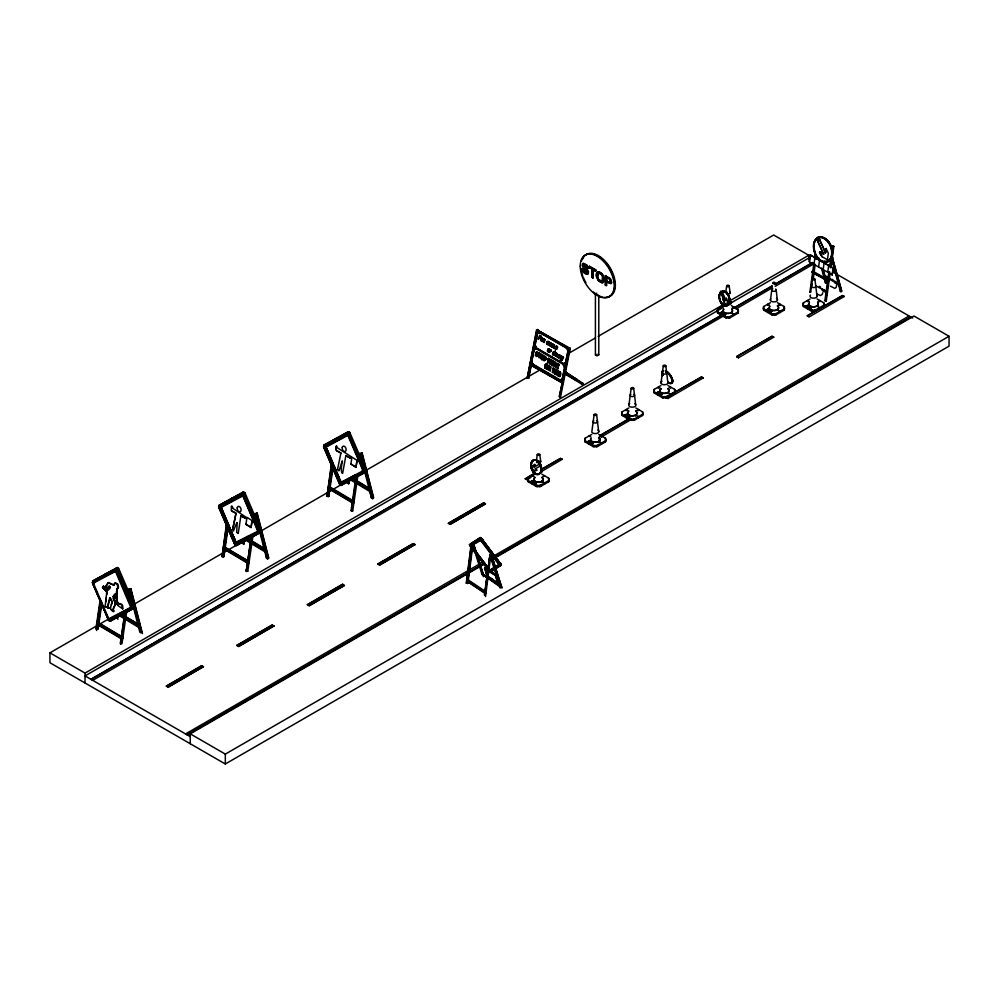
<?xml version="1.0" encoding="UTF-8"?>
<svg xmlns="http://www.w3.org/2000/svg" width="999" height="999" viewBox="0 0 999 999"><rect width="100%" height="100%" fill="white"/><g stroke="black" fill="none" stroke-linecap="round" stroke-linejoin="round"><path stroke-width="1.5" d="M547.652 365.759C547.689 362.575 543.868 365.309 544.892 367.17M556.443 348.526L555.706 348.414L556.168 347.19M556.293 348.663L555.781 348.089M530.382 363.099L536.838 331.156M567.782 351.436L567.469 349.825M558.878 376.273C561.588 378.808 560.764 365.147 557.854 375.686L558.941 376.248M246.478 517.957L246.366 518.194M541.52 358.266L541.446 356.943L541.408 358.154L542.619 358.429L542.832 356.218M553.533 346.903L555.169 346.69M536.301 347.827L535.089 344.58L537.112 334.615A3.472 2.448 74.8 0 1 540.247 332.904L539.797 332.779M569.193 350.05L569.305 349.363M117.795 588.111L117.32 584.103L115.035 582.979L117.745 583.94L118.544 587.1L117.233 588.661L118.232 587.961M335.951 449.75L336.201 446.278M540.734 357.929L540.696 357.155M540.746 357.342L540.821 358.092M543.593 357.417L543.481 357.854M554.994 355.132L555.844 353.321L557.005 353.484M557.167 356.531L557.267 356.006M537.125 355.182L536.226 355.357M545.466 366.396L545.941 365.184M555.819 355.494C555.069 354.845 558.166 355.157 557.18 354.058M556.643 354.358L555.844 354.121L556.605 354.52M500.924 564.385L481.456 538.611M116.384 593.156L116.933 588.648L116.933 600.811L118.681 603.945L116.508 600.973L116.808 592.994M540.671 340.359L541.308 338.186M546.89 344.18L546.553 343.132M535.976 352.959L535.939 352.772M555.232 348.888L555.107 348.064M547.639 366.633L547.602 367.395M237.188 522.802L236.688 532.38L238.224 533.441M342.407 473.314C338.673 470.716 346.391 448.351 339.073 470.579M560.876 358.466L561.388 357.043M487.037 576.061L485.127 568.881L495.442 575.536L497.702 582.941L487.724 576.785M498.314 583.204L496.328 575.362L495.729 575.961M544.393 340.609L544.055 342.57L545.029 339.822M530.382 362.525L529.657 364.136L562.524 383.117L563.498 382.105M567.832 351.648L565.721 362.038M540.596 339.985L540.771 338.911M554.395 353.171L553.458 354.17L553.783 352.547M553.071 352.347C555.506 349.825 550.199 355.107 554.07 355.244L555.382 351.111L554.07 355.244M113.299 611.575L112.837 609.59L115.122 604.233L114.161 599.462L115.547 604.083L113.262 609.427L113.948 610.901L113.299 611.575L110.315 608.566L111.975 602.122L110.165 597.764L108.067 605.931L108.654 608.004L105.17 606.268L106.731 592.057L102.51 587.499C103.534 583.703 106.731 590.809 103.197 586.288M246.378 517.482L232.617 508.179L232.73 507.455M335.951 449.5L336.226 446.478M350.999 456.555L337.55 447.939L336.576 445.879M542.907 357.13L542.894 356.755M554.433 370.204L554.033 370.654M560.114 373.551C557.579 369.28 559.215 379.495 560.077 373.701M545.829 358.254L545.741 358.479M554.358 353.109L554.27 353.359M92.707 583.216L93.219 582.18L114.71 570.554L116.271 571.391L131.556 607.167L108.666 619.542L92.845 584.065L94.568 581.693L116.958 570.142L132.705 605.419L132.405 607.504L110.914 619.143L108.379 619.305M550.412 343.693L550.124 346.029L551.098 343.856L550.062 346.041M552.647 346.266L552.31 344.58M552.097 344.83L552.484 344.605M235.752 542.807L220.642 506.943M221.104 507.442L242.969 495.866L257.804 530.257M242.932 495.966L257.754 531.093L257.742 530.394M325.512 446.565L325.562 446.403M326.161 446.99L347.527 435.564M362.837 470.554L362.487 471.091L362.774 470.129M363.424 470.816L363.411 470.616M231.543 510.876L236.014 513.286L232.617 529.57L233.416 530.993L236.85 522.589M104.72 587.936L108.079 582.679L113.911 585.189L115.472 582.829M545.004 365.534L544.805 366.396M560.064 374.213L559.652 375.312M537.712 355.532L537.662 354.545M552.597 354.17L552.697 353.196M562.287 378.708L564.547 367.957L563.061 364.46M542.307 339.185L541.545 338.873L541.408 340.197M551.585 344.455L552.035 345.879M531.905 360.439L532.217 362.849M545.317 359.727L546.353 358.591M466.208 583.191L471.278 543.468L473.064 542.407L483.291 574.238M466.496 583.379L471.553 543.656L473.002 543.681L473.351 542.594M466.945 583.216L472.177 543.156L473.002 543.681L467.944 583.404M467.482 583.566L472.552 543.843M484.453 594.68L489.972 554.795L490.796 555.319L485.539 596.578M484.54 595.192L490.059 555.294L485.002 595.029M484.827 595.367L489.972 554.795M547.04 366.708L545.766 367.844M555.619 354.695L556.381 355.457C555.044 357.305 557.242 355.544 555.756 355.519M561.725 358.604L562.537 357.667M836.488 285.502L836.263 287.225L834.852 288.386L830.331 286.126M832.317 274.85L809.315 261.701L810.251 254.92L833.241 268.069L832.179 274.9L833.241 268.069M810.376 254.87L809.315 261.701M811.975 272.265L812.799 271.129L828.758 280.344L828.633 281.219L811.975 272.265L827.297 280.444M816.495 239.785L817.319 238.636L817.194 239.523M814.597 263.699L810.601 292.432L809.902 292.02L813.885 263.286M814.522 258.753L815.359 252.697M811.225 287.225L811.65 284.191M812.274 279.658L813.124 273.614M813.536 270.579L813.96 267.557M815.221 258.491L815.646 255.469M815.446 257.655L815.858 254.62M811.962 284.615L812.075 283.741M813.323 278.596A1.261 0.724 0 0 1 814.872 279.47A1.261 0.724 0 0 1 812.774 279.807A1.261 0.724 0 0 1 813.323 278.596L815.084 264.947M815.933 258.903L816.345 255.869M830.082 273.601L826.298 300.824L825.599 301.086L824.887 300.674L828.883 271.94M829.732 265.896L830.993 256.818M831.83 250.774L833.166 245.979L833.865 246.391L830.931 267.557M827.934 281.481L828.758 280.344M824.887 300.674L825.599 300.412L827.909 283.778M828.321 280.756L829.582 271.678M830.431 265.634L832.105 253.534M832.741 249.001L833.166 245.979M825.599 301.086L829.595 272.352M830.231 267.819L833.166 246.653L833.865 246.391M833.266 247.852L832.442 248.988L833.266 247.852L830.606 246.316M105.719 602.085L106.331 597.714M106.743 594.805L107.155 591.895L102.51 587.499M536.475 460.214L537.275 454.62M596.615 414.71L598.751 432.055A3.671 2.123 0 0 1 596.191 433.529L594.33 433.541A3.521 2.035 0 0 1 591.808 432.08L594.105 414.722M633.678 388.286L635.814 405.631A3.671 2.123 0 0 1 633.254 407.105L631.393 407.117A3.521 2.035 0 0 1 628.87 405.656L631.168 388.299M665.809 365.846L667.944 383.179A3.671 2.123 0 0 1 665.384 384.665L663.523 384.677A3.521 2.035 0 0 1 660.988 383.216L663.299 365.859M725.873 291.533L726.673 285.939M776.198 289.985L777.397 300.337A3.671 2.123 0 0 1 774.837 301.823L772.964 301.823A3.521 2.035 0 0 1 770.441 300.374L771.74 290.01M555.432 364.136L554.358 363.911L554.632 362.862L555.232 363.261M95.892 628.92L100.187 599.662M96.266 629.133L100.337 601.423M96.591 630.481L100.887 601.223M97.54 629.358L101.386 603.184M98.089 629.158L101.923 602.984M120.33 643.256L124.85 612.462M120.504 643.868L125.025 613.086M120.867 643.056L122.452 632.28M122.902 629.195L123.352 626.123M123.814 623.039L124.488 618.418M124.937 615.347L125.387 612.262M120.891 644.093L125.637 611.763M128.347 593.294L128.796 590.209L130.956 588.873L128.234 589.373L128.796 590.209M121.054 643.668L122.402 634.44M122.865 631.356L124.438 620.579M124.9 617.507L125.574 612.887M121.978 643.693L126.723 611.363M129.208 594.43L129.895 589.81L128.784 589.173M227.959 528.908L223.888 556.618L222.078 556.593L226.448 524.05M222.078 556.593L226.823 524.263M222.627 556.393L227.372 524.075M223.351 556.818L227.647 527.572M246.278 518.369L240.846 515.934L238.274 533.266M245.941 524.25L247.015 517.357L252.098 520.616L251.086 527.484L245.941 524.25L251.086 527.484M251.024 527.509L252.098 520.616M251.286 537.462L246.316 571.328L251.111 536.838M253.821 518.369L254.495 513.748L257.218 513.261L268.719 557.942L267.645 558.878L266.533 558.241L259.64 531.431M253.783 520.529L254.233 517.445M246.129 570.704L247.352 565.896M248.714 556.655L249.163 553.583M249.613 550.499L250.299 545.879M250.749 542.807L251.199 539.722M246.316 571.328L251.898 536.138M254.158 520.741L255.057 514.585L257.218 513.261M246.691 571.54L247.777 571.153L252.984 535.751M255.245 520.354L256.144 514.198L255.045 513.561L257.73 523.988M332.892 468.681L328.821 496.391L327.01 496.366L331.83 460.739M327.01 496.366L332.205 460.951M327.547 496.166L332.068 465.372M328.284 496.59L332.804 465.796M351.099 456.768L350.736 458.329L345.841 455.681L342.62 473.389M350.874 464.023L351.948 457.13L357.03 460.389L356.019 467.257L350.874 464.023L356.019 467.257M355.956 467.282L357.03 460.389M353.147 501.66L351.785 510.901L351.061 510.477L356.031 476.61M357.917 475.512L352.709 510.914L351.623 511.313L356.218 477.235M351.623 511.313L356.83 475.911M359.091 460.514L359.99 454.358L361.775 452.809L362.387 457.742M353.596 498.588L356.306 480.107M360.402 458.578L361.076 453.958L359.428 453.521L359.99 454.358M466.87 580.344L467.157 581.443L485.277 593.531L485.464 592.295L466.92 579.982L467.844 579.695L484.677 590.921M467.844 579.695L467.157 581.443M485.002 592.432L485.976 591.783L485.277 593.531M825.461 252.872L826.248 248.539L825.461 252.872L819.492 239.435L825.611 252.822M826.111 248.601L828.358 253.284L827.397 259.703L822.077 256.693C812.911 244.955 831.643 259.428 819.967 251.948M558.703 356.256L558.516 355.207L557.867 356.031M562.437 357.43L561.563 357.942L562.3 358.379M127.26 591.77L127.535 589.984C130.107 589.61 125.587 593.269 128.696 591.57M127.585 591.957L127.86 590.184L128.971 589.797M127.81 591.57L128.084 589.785M554.745 369.031L553.159 368.119L552.285 372.465L552.897 372.764L553.234 371.079L554.507 373.751L554.82 369.255M540.134 466.146L539.26 464.298L540.134 466.146L535.064 468.856L537.112 470.067L535.264 471.053L532.33 469.18L532.917 465.422L534.765 464.435L534.378 466.945L534.765 464.435M721.353 293.157L722.614 292.495L725.848 300.499L726.335 297.964L727.509 300.774L726.922 304.545L723.9 302.709C725.811 303.721 714.722 277.235 724.687 301.136L722.727 299.887M96.653 624.1L97.29 623.451L122.24 638.324L122.939 637.237L122.715 638.611L121.616 638.973L96.653 624.1L97.765 623.738L97.977 622.352L122.939 637.237M97.29 623.451L97.427 622.539L122.39 637.412M121.616 638.973L122.24 638.324M248.976 562.986L247.877 563.361L222.914 548.476L223.539 547.827L248.976 562.986L249.201 561.613L225.549 547.527M223.539 547.827L223.689 546.915L249.201 561.613M247.877 563.361L248.651 561.8M327.847 488.249L328.471 487.599L353.434 502.472L354.133 501.386L353.908 502.759L352.809 503.121L327.847 488.249L328.958 487.887M328.471 487.599L328.621 486.688L353.571 501.56M352.809 503.121L353.434 502.472M552.697 346.091L551.386 346.928M556.093 364.098L555.619 365.022M547.29 343.644L548.301 342.495L547.302 342.682M556.98 348.751C555.119 350.961 558.803 346.815 556.855 346.328M105.157 587.774L108.504 582.529L113.911 585.189M113.736 599.625L118.344 605.906L122.69 608.841L121.403 604.607L118.681 603.945M119.418 603.608L121.841 604.445L122.79 605.931L122.69 608.841M531.93 360.239L531.93 360.239A3.472 2.448 74.8 0 0 533.828 364.747L559.565 379.608A3.472 2.448 74.8 0 0 562.649 377.909M541.508 341.071L542.32 340.259M540.834 356.518L540.909 356.156M231.356 506.318L231.306 510.576M551.473 345.13C551.073 342.957 554.52 344.393 552.784 345.067M559.452 355.719C559.927 352.597 559.39 359.515 557.33 357.105M558.591 357.792L559.065 356.655M554.994 370.592L554.994 369.48M531.393 364.722L528.646 378.309L527.21 378.171L536.613 329.645L570.304 348.401L560.551 396.728L559.39 396.753L569.33 347.839M527.21 378.171L536.962 329.845L538.399 329.982M526.86 377.972L527.672 377.747L530.119 365.671M536.788 331.356L537.437 329.42M527.747 378.034L537.499 329.707M531.88 360.252L533.816 350.911A3.472 2.448 74.8 0 1 536.962 349.213L535.988 348.951M528.371 378.384L538.124 330.057M538.586 353.683L538.811 352.847L540.909 354.058L540.734 354.882L539.91 354.445L539.198 357.967L539.41 354.108L538.648 353.671M546.328 357.992L544.542 356.206L543.656 360.552C545.054 361.938 543.906 358.092 545.367 359.715M547.564 362.762L548.451 358.416L548.613 360.427L549.812 361.064L550.149 359.39L550.711 359.715L549.775 364.086L549.637 361.913L548.439 361.276L548.139 363.087L547.514 362.774L548.451 358.416M548.951 367.232L548.301 370.167L548.688 365.484L549.288 365.834C550.886 375.612 548.913 365.609 551.111 366.883L550.174 371.241L548.888 367.245M551.573 360.214L550.636 364.573L552.597 365.659L552.772 364.76L551.361 363.998C550.998 361.65 553.134 364.997 552.897 362.924L551.71 362.287C551.473 359.902 553.596 363.461 553.346 361.238L551.51 360.227L553.346 361.238M555.269 365.184L555.519 367.395L554.67 364.96L553.309 366.121L554.245 361.75L555.556 362.512M557.38 347.789L557.43 346.878M556.006 364.26L555.756 364.847M558.753 365.284L557.479 364.598L557.292 365.509L558.478 366.146C558.678 368.256 556.643 364.86 556.942 367.22L558.354 367.982L558.166 368.881L556.218 367.794L557.155 363.436L558.928 364.46L558.691 365.297L558.928 364.46M555.257 374.126L556.131 369.78L557.904 370.804L557.679 371.64L556.455 370.941L556.268 371.853L557.467 372.49L557.242 373.289L556.118 372.639L555.931 373.576L557.33 374.338L557.092 375.237L555.194 374.15L556.131 369.78M557.917 375.661L558.791 371.316M559.203 372.49L558.678 375.112L559.815 375.1M562.587 377.934L564.522 368.594A3.472 2.448 74.8 0 0 562.699 364.073L536.9 349.225M569.055 347.927L569.68 348.276L559.915 396.603L559.303 396.241L562.012 384.091M559.74 396.953L569.492 348.626L570.304 348.401M569.405 349.063L537.062 329.945L536.9 330.731L569.78 349.712L569.942 348.926L536.613 329.645M221.116 507.355L236.051 542.357M363.399 471.016L362.937 471.778M336.251 450.487L340.934 453.059L337.575 469.068L338.137 470.629L339.235 470.342M547.989 344.618L546.99 344.305M556.893 347.552L556.543 348.314L556.793 347.739M108.217 608.166L107.642 606.081L109.74 597.926M541.408 356.83L542.482 355.806M555.694 348.339L556.268 347.115M110.727 598.813L112.4 601.96L111.364 604.894M535.963 352.672L536.376 351.91M549.225 348.926L547.777 349.588L547.877 351.698M565.834 361.825L567.819 352.297A3.472 2.448 74.8 0 0 565.996 347.764L540.197 332.929M534.078 350.137L533.816 350.911M583.616 264.698C583.466 268.194 590.222 269.53 588.211 273.614C585.464 276.598 579.532 268.132 583.179 268.856L584.328 271.378L587.037 272.764M500.949 564.323L481.206 538.149L479.72 539.185L499.425 565.272L500.924 564.223L500.012 564.934L480.307 538.861L481.206 538.149M555.119 347.989L556.855 346.278L555.619 346.89M560.539 374.987L560.252 375.736M590.709 438.886L590.684 440.297A4.62 2.66 0 0 0 593.993 442.207L596.428 442.195M599.8 440.247L599.812 438.848A4.62 2.66 0 0 0 598.613 437.624M627.772 412.45L627.747 413.861A4.62 2.66 0 0 0 631.056 415.771L633.503 415.759A4.82 2.785 0 0 0 636.863 413.823L636.875 412.412A4.62 2.66 0 0 0 635.676 411.201L638.498 409.49L638.498 410.676M660.876 382.679L661.013 382.142A3.671 2.123 0 0 1 661.95 381.206M732.367 311.463L732.392 310.052A4.62 2.66 0 0 0 731.93 309.403M770.329 299.837L770.466 299.3A3.671 2.123 0 0 1 770.828 298.788M814.909 279.283L817.045 296.628A3.671 2.123 0 0 1 814.485 298.114L812.624 298.114A3.521 2.035 0 0 1 810.102 296.666L810.114 295.592A3.671 2.123 0 0 1 810.476 295.08M548.326 343.831L548.139 344.23M541.545 356.493L541.72 355.969M547.502 342.457L548.151 342.207L547.352 343.619M548.126 350.399L549.138 350.025M547.777 343.619L548.301 342.495M498.563 583.229L497.927 583.578L495.691 575.399L484.702 568.294L487.025 576.51M547.564 350.212L548.301 348.988M546.565 368.931L547.539 367.62M544.33 340.622L543.906 339.947M536.688 331.281L536.888 330.844M537.1 334.415L538.199 332.879L539.685 332.704M533.866 350.711L534.265 349.8M541.945 341.084C543.169 339.21 542.932 336.738 542.544 339.897M554.345 345.042L552.996 346.765L553.821 348.164M552.709 346.241L551.448 346.965L552.172 346.928M547.44 367.769L547.027 368.594M543.381 358.504L542.607 359.553M561.563 357.942L562.35 357.317L561.65 358.529M537.662 355.994L536.55 356.493M598.788 295.642L598.788 354.832L597.002 355.869L595.416 354.945L595.416 294.193L596.753 293.219M595.416 354.945L595.978 354.245M548.713 349.6L548.014 350.711L548.763 350.986M545.691 365.534L546.228 365.035M554.283 345.055L553.159 346.328M220.579 506.805L242.195 495.054M258.304 531.743L258.291 530.007L243.818 496.091L242.47 494.98M561.788 359.453L561.013 358.853M540.934 355.894L542.694 354.995M557.305 348.201L557.479 347.215M557.954 356.68L558.941 355.719M822.851 292.707L822.14 294.493L820.341 295.567L816.745 293.893M554.607 346.528L553.858 346.091M547.627 349.9L548.026 349.275M554.532 345.042L554.895 347.34M546.853 342.22L548.476 341.583M546.878 342.282L546.54 343.219M550.911 350.312L550.524 349.725L549.225 352.497C550.661 351.748 552.247 349.538 550.973 350.274M557.991 355.744L558.891 355.457M565.709 362.2L565.459 362.712M545.179 364.997L545.741 364.248M547.377 368.082L546.528 368.943M555.294 347.477L555.719 346.765M542.794 339.26L543.094 338.624M549.05 342.182L547.577 341.433M549.999 349.575C549.637 350.824 550.299 348.713 548.838 348.801M548.414 341.596L549.125 342.02L548.538 343.269M542.632 358.304L542.37 358.678M549.1 342.058L548.439 343.594M550.986 344.193L551.111 343.369M548.389 351.973L549.375 350.911M544.218 339.111L543.643 338.823L545.042 339.66M550.162 342.595L550.786 342.819M549.512 349.288L549.837 349.825M549.575 350.499L549.313 350.936M559.403 354.845L557.767 354.845M538.511 339.373C538.099 336.688 542.594 339.086 539.61 337.038L541.545 336.213L539.785 335.239L537.986 339.073L539.323 337.749L540.322 338.386M539.66 337.025L540.034 336.251M543.681 340.209L542.345 341.583L543.706 338.811M544.343 340.709L543.556 342.282M550.124 343.394L548.351 345.055L549.7 342.282M554.745 352.347L555.319 351.136L554.645 352.147M559.003 356.668L559.215 356.243M561.338 355.881L560.264 355.357L558.965 358.117L561.45 355.944M562.899 357.093C565.384 356.68 560.114 361.988 562.212 360.052M555.956 364.598L555.619 365.047M546.503 367.944L546.89 367.382M602.959 280.319L601.161 281.568L598.526 279.745A3.846 2.223 60 0 1 597.527 277.61C596.353 275.237 598.413 271.566 600.836 274.25A3.596 2.073 60 0 1 602.484 276.86L602.047 281.343M557.991 354.67L557.367 355.532L558.254 354.495M562.187 359.99L561.213 360.502M540.946 338.661L542.345 338.012L541.246 338.236M548.364 351.136L549.088 350.462L548.551 351.136M558.766 356.243L558.453 356.668M561.251 357.33L562.499 356.581M555.332 353.946L556.118 353.171M587.874 273.813C589.098 271.391 577.247 257.804 587.312 267.744L588.336 268.256L586.888 264.972L583.254 263.249C579.133 266.82 588.099 269.181 586.987 272.802M102.934 587.35L103.634 586.126M543.131 359.053L541.833 359.603M577.21 379.57L575.936 380.419L577.21 379.57L564.572 372.277M556.243 348.676L556.78 347.902M532.567 353.509L531.83 354.096M565.159 371.753L583.079 383.479L582.367 384.652L582.529 383.741L565.159 371.753L565.996 372.24L565.284 373.414M560.139 357.005L561.063 356.631M535.539 348.951L534.015 350.149M562.849 381.643C559.577 383.017 563.985 381.306 562.287 382.105M119.843 603.446L119.043 604.195M547.052 341.97L548.201 341.396M545.279 364.697L546.628 364.21L545.953 364.148M545.904 365.222L546.965 365.821M556.443 348.476L555.831 348.651M542.981 359.19L541.533 359.44M553.471 352.822L554.408 352.759M362.699 470.966L341.134 482.192M560.227 356.83L560.951 356.568M555.943 354.046L555.993 353.946M112.825 596.665C123.064 585.751 108.367 608.204 114.86 594.318M107.018 590.409C113.736 582.192 108.666 592.557 106.331 589.672C105.807 585.889 112.562 586.563 108.779 586.363M106.331 589.672L109.216 586.201M545.367 359.74L546.141 359.34M543.681 340.122L544.405 340.047M561.775 359.59L561.051 359.59M552.584 343.906L551.76 344.168M553.983 370.629L553.546 369.23L554.383 369.805M565.347 362.849L564.048 363.624M562.062 379.158L560.102 379.895M541.933 340.01L541.346 340.159M558.116 355.469L558.816 355.332M536.938 355.582L536.276 355.407L537.1 355.419M548.026 349.225L549.413 349.076M551.71 344.18L552.947 344.168M547.04 368.619L545.304 368.419M325.736 446.128L347.702 434.777M550.699 350.999L551.261 350.974M560.277 359.565L560.889 359.44M598.476 273.276L597.852 277.41A3.846 2.223 60 0 0 598.863 279.558L601.96 281.343M832.204 257.205L831.518 257.817L841.021 291.733L841.707 291.121L832.204 257.205L841.707 291.121M832.217 258.217L832.904 257.617M828.458 279.183L824.45 276.286L825.137 275.687L830.244 278.634M824.637 276.973L825.137 275.687M825.311 282.667L826.71 282.467L825.311 282.667L821.49 268.094M841.021 291.733L840.309 291.321L840.996 290.721M231.044 498.851L232.118 497.914L232.692 499.025M336.888 438.374L337.425 437.899L335.976 438.623L337.187 439.435L335.914 439.21M118.806 615.372L139.373 627.822L138.923 626.248L140.01 625.287L122.003 614.397M244.181 543.706L243.619 542.607L242.545 543.543L244.181 543.706L243.419 540.734M349.113 483.479L348.539 482.367L347.477 483.316L349.113 483.479L348.351 480.507M266.533 558.241L265.921 553.309M537.112 330.582L537.437 330.419M362.15 453.022L373.651 497.714L372.577 498.651L371.466 498.014L368.943 485.626M565.122 363.112L564.11 363.611M500.462 563.886L483.404 540.809M561.713 356.755L562.961 357.068L562.437 356.606M502.01 587.899L491.333 554.62L500.387 585.202M500.674 587.2L490.734 555.544L491.608 554.807M500.649 587.25L500.374 586.438L501.448 586.226L500.649 587.25L481.83 573.888L499.575 585.227M498.526 584.927L482.455 574.063L498.976 584.552M485.252 568.006L484.577 568.443L485.252 568.006L487.624 569.53M484.99 569.093L485.839 568.593L495.417 574.775L495.866 576.261M495.254 575.349L496.303 575.312M495.442 575.536L496.153 575.099M498.551 583.079L497.889 583.553L488.399 577.434M473.951 543.856L473.801 542.232L472.902 542.957L483.404 576.773M473.801 542.232L473.314 544.093L472.964 542.994M491.096 554.47L492.132 555.357L491.233 556.093L490.834 554.957L491.795 554.27M491.446 555.569L491.545 554.108M469.43 544.717L480.357 537.587L469.43 544.717L470.566 546.191L481.043 539.41L480.619 537.924M470.279 545.292L490.01 571.366L490.459 570.904L489.423 571.703L469.692 545.629L470.729 544.942M480.357 537.587L479.458 538.299L480.581 539.772M500.936 564.785L499.612 564.01L500.287 565.834L501.198 565.122L490.472 571.578L489.597 570.441M490.472 571.578L491.183 571.553L490.272 572.265L489.148 570.791L499.612 564.01M480.494 539.435L481.593 538.573M480.581 539.448L481.768 538.623M480.781 539.535L481.98 538.748M482.105 538.836L481.006 539.685L488.136 549.013M481.118 539.785L482.342 539.048M481.356 540.022L482.455 539.173M481.468 540.159L482.567 539.298M471.528 545.392L482.679 539.435M500.886 563.811C499.862 565.696 498.613 563.498 500.474 563.111M499.488 564.11L500.586 563.249M499.575 564.248L500.674 563.399M499.737 564.535L500.761 563.536M499.862 564.91L500.924 563.936M499.775 565.284L500.974 564.16M542.457 354.87L541.733 354.882M561.5 379.645L559.939 379.857L561.426 379.707M536.863 351.76C537.912 351.448 537.787 353.634 537.524 353.109M549.912 343.419L550.412 343.519M561.713 356.73L562.375 356.581M130.719 607.217L115.497 571.378L93.394 583.129L108.779 618.806L132.917 606.268M131.056 608.004L132.642 607.317M556.043 346.441L556.793 346.266M490.272 572.265L501.198 565.122M475.087 542.544L479.033 540.234M499.363 564.747L489.872 570.067L471.728 546.053M581.843 268.569L583.179 268.856M589.098 267.557L592.07 268.893L589.098 267.557L589.422 266.271L595.804 269.942L595.466 271.228L592.807 269.693L592.807 277.884L592.807 269.693M583.616 264.635L585.839 265.622L587.312 267.744M586.987 267.944L588.336 268.256M589.098 266.458L595.804 269.942M591.745 269.081L591.745 277.272L593.144 277.685M606.356 285.702L605.294 285.09L605.294 275.811L610.426 278.646L611.713 282.392A3.409 1.961 60 0 1 611.101 283.466C602.946 277.822 607.292 290.946 606.68 281.743M606.356 277.522C616.008 279.708 606.343 287.213 606.356 277.522C611.063 277.61 611.525 286.001 606.356 280.831M605.294 285.09L606.68 285.514M495.404 557.679L913.973 316.021L949.05 336.263L949.05 346.154L225.324 763.985L49.95 662.737L49.95 652.846L95.854 626.348M99.912 624.013L109.366 618.556M135.015 603.733L240.334 542.932M243.032 541.371L245.729 539.822M260.589 531.243L344.293 482.904M365.896 470.442L540.084 369.88M568.431 353.509L595.441 337.912M598.139 336.351L773.676 235.015L808.74 255.269L808.74 259.503M49.95 652.846L85.027 673.101L723.688 304.37M730.431 300.474L808.74 255.269M731.368 305.607L737.961 309.403A1.873 1.086 0 0 1 738.348 309.965L738.348 312.612A1.274 0.737 0 0 1 737.986 313.137L730.069 317.707A1.873 1.086 0 0 1 729.108 317.932L726.56 317.932A1.274 0.737 0 0 1 725.661 317.719L717.744 313.149A1.873 1.086 0 0 1 717.357 312.6L717.357 309.94A1.274 0.737 0 0 1 717.719 309.415L724.325 305.607M720.978 308.728L85.027 675.898L190.26 736.65M730.431 303.271L808.74 258.054M720.229 312.899L721.802 311.938L725.611 314.185M720.229 313.099L721.802 312.188L725.611 314.136L724.038 315.097L720.229 312.837L724.038 315.297L725.611 314.385M732.13 308.216L734.015 307.13L734.015 308.316M722.09 314.985L90.996 679.332L722.09 314.772M734.253 307.754L772.09 285.914M774.787 284.353L812.624 262.5M734.253 307.954L772.09 286.114M774.787 284.553L812.624 262.7M723.838 315.784L92.745 680.356L90.996 679.133M736.001 308.966L772.489 287.7M775.187 286.338L814.385 263.511M717.357 311.413A1.873 1.086 0 0 0 717.744 311.963L725.661 316.533A1.274 0.737 0 0 0 726.56 316.745L729.108 316.745A1.873 1.086 0 0 0 730.069 316.521L737.986 311.95A1.274 0.737 0 0 0 738.348 311.426M777.434 302.672L784.028 306.481A1.873 1.086 0 0 1 784.427 307.03L784.427 309.69A1.274 0.737 0 0 1 784.053 310.214L776.136 314.785A1.873 1.086 0 0 1 775.174 315.01L772.627 315.01A1.274 0.737 0 0 1 771.74 314.797L763.823 310.227A1.873 1.086 0 0 1 763.423 309.678L763.423 307.018A1.274 0.737 0 0 1 763.798 306.493L770.391 302.685M767.869 309.003L766.308 309.965L770.104 312.375C776.373 310.876 760.601 306.481 771.678 311.463M767.844 309.166L766.42 309.902M777.259 305.831L780.082 304.208L780.082 305.394M771.503 311.276L770.104 312.375M771.678 311.201L770.104 312.163L766.308 309.915M763.423 308.479A1.873 1.086 0 0 0 763.823 309.041L771.74 313.611A1.274 0.737 0 0 0 772.627 313.823L775.174 313.823A1.873 1.086 0 0 0 776.136 313.586L784.053 309.016A1.274 0.737 0 0 0 784.427 308.504M824.075 304.795A1.274 0.737 0 0 1 823.7 305.307L815.783 309.877L815.783 311.076A1.873 1.086 0 0 1 814.834 311.301L812.287 311.301A1.274 0.737 0 0 1 811.388 311.089L803.471 306.518A1.873 1.086 0 0 1 803.071 305.956L803.071 303.309A1.274 0.737 0 0 1 803.446 302.784L810.052 298.976M667.981 385.527L674.575 389.323A1.873 1.086 0 0 1 674.974 389.885L674.974 392.532A1.274 0.737 0 0 1 674.6 393.057L666.683 397.627A1.873 1.086 0 0 1 665.721 397.852L663.174 397.852A1.274 0.737 0 0 1 662.287 397.639L654.37 393.069A1.873 1.086 0 0 1 653.97 392.52L653.97 389.86A1.274 0.737 0 0 1 654.345 389.348L660.938 385.527M635.851 407.967L642.444 411.775A1.873 1.086 0 0 1 642.844 412.325L642.844 414.985A1.274 0.737 0 0 1 642.469 415.497L634.552 420.067A1.873 1.086 0 0 1 633.603 420.292L631.056 420.292A1.274 0.737 0 0 1 630.157 420.079L622.24 415.509A1.873 1.086 0 0 1 621.84 414.96L621.84 412.3A1.274 0.737 0 0 1 622.215 411.788L628.821 407.967M805.956 306.468L807.529 305.294L811.325 307.754L807.504 305.457L805.956 306.468L809.764 308.666L811.325 307.555L809.727 308.391L806.068 306.281M656.855 392.819L658.416 391.858L662.225 394.318L658.416 391.858M656.855 393.019L658.391 392.02L662.225 394.106L660.651 395.217L656.967 392.757M807.916 307.342L807.417 308.791M809.34 306.493L810.239 305.969L810.239 307.168M817.856 301.586L819.729 300.499L819.729 301.686M626.286 414.298L624.725 415.259L628.533 417.457L630.094 416.546L626.286 414.56M598.788 434.39L605.382 438.199A1.873 1.086 0 0 1 605.781 438.748L605.781 441.408A1.274 0.737 0 0 1 605.406 441.92L597.489 446.491A1.873 1.086 0 0 1 596.528 446.728L593.993 446.728A1.274 0.737 0 0 1 593.094 446.516L585.177 441.945A1.873 1.086 0 0 1 584.777 441.383L584.777 438.723A1.274 0.737 0 0 1 585.152 438.211L591.745 434.403M624.725 415.459L626.261 414.46L630.094 416.758L628.533 417.657L624.837 415.197L628.533 417.657M662.225 394.056L660.651 395.217M628.496 417.395L630.094 416.496M587.662 441.683L589.223 440.721L593.031 443.181L589.198 440.884L587.662 441.883L591.47 444.08L593.031 442.982L591.433 443.818L587.774 441.708M653.97 391.333A1.873 1.086 0 0 0 654.37 391.883L662.287 396.453A1.274 0.737 0 0 0 663.174 396.665L665.721 396.665A1.873 1.086 0 0 0 666.683 396.441L674.6 391.87A1.274 0.737 0 0 0 674.974 391.346M534.365 473.576L525.224 478.858L534.365 473.376M540.896 469.605L560.476 458.304L562.225 459.315L560.476 458.504L540.896 469.817M599.637 435.689L628.371 419.105M666.233 397.24L701.485 376.898L703.234 377.909L701.485 377.098L666.233 397.24L667.981 398.464L666.233 397.452M736.738 356.543L771.977 336.188L773.738 337.2L771.977 336.388L736.738 356.543L738.486 357.754L736.738 356.743M807.229 315.834L842.482 295.479L844.242 296.491L842.482 295.692L807.229 315.834L808.99 317.058L844.242 296.491M166.408 686.013L201.661 665.671L203.421 666.683L168.169 687.237L166.408 686.013L168.169 687.025L203.421 666.683M236.913 645.317L272.165 624.962L273.913 625.973L238.674 646.528L236.913 645.317L238.674 646.328L273.913 625.973M307.417 604.607L342.669 584.253L344.418 585.476L309.166 605.819L307.417 604.607L309.166 605.619L344.418 585.476M377.922 563.911L413.174 543.556L414.922 544.567L379.67 565.122L377.922 563.911L379.67 564.922L414.922 544.567M448.426 523.201L483.678 502.847L485.427 503.858L450.174 524.413L448.426 523.201L450.174 524.213L485.427 503.858M599.637 435.889L628.371 419.305M166.408 686.226L201.661 665.871L203.421 666.882M236.913 645.516L272.165 625.162L273.913 626.173M307.417 604.807L342.669 584.253M377.922 564.11L413.174 543.756L414.922 544.767M448.426 523.401L483.678 503.046L485.427 504.058M541.97 474.288L548.563 478.084A1.873 1.086 0 0 1 548.951 478.646L548.951 481.293A1.274 0.737 0 0 1 548.588 481.818L540.671 486.388A1.873 1.086 0 0 1 539.71 486.613L537.162 486.613A1.274 0.737 0 0 1 536.263 486.401L528.346 481.83A1.873 1.086 0 0 1 527.959 481.281L527.959 478.621A1.274 0.737 0 0 1 528.321 478.109L534.927 474.288M591.046 441.92L591.945 441.521M525.224 478.658L526.972 479.87L530.894 477.41M541.333 471.578L562.225 459.315M601.398 436.9L631.43 419.368M667.981 398.464L703.234 377.909M738.486 357.754L773.738 337.2M621.84 413.773A1.873 1.086 0 0 0 622.24 414.323L630.157 418.893A1.274 0.737 0 0 0 631.056 419.105L633.603 419.105A1.873 1.086 0 0 0 634.552 418.881L642.469 414.31A1.274 0.737 0 0 0 642.844 413.786M530.956 481.605L532.405 480.619L536.213 482.867L534.64 483.978L530.831 481.518L534.64 483.778L536.213 482.817M530.831 481.78L532.405 480.881L536.213 483.079M541.795 477.447L542.432 477.884A4.745 2.735 0 0 1 541.97 481.206L541.033 481.668A4.745 2.735 0 0 1 535.277 481.393L534.477 480.856A4.745 2.735 0 0 1 533.816 478.796L533.866 480.182A4.62 2.66 0 0 0 537.175 482.092L539.61 482.08A4.82 2.785 0 0 0 542.969 480.144L542.994 478.733A4.62 2.66 0 0 0 541.783 477.522L544.617 475.811M584.777 440.197A1.873 1.086 0 0 0 585.177 440.746L593.094 445.317A1.274 0.737 0 0 0 593.993 445.542L596.528 445.542A1.873 1.086 0 0 0 597.489 445.304L605.406 440.734A1.274 0.737 0 0 0 605.781 440.222M527.959 480.094A1.873 1.086 0 0 0 528.346 480.644L536.263 485.214A1.274 0.737 0 0 0 537.162 485.427L539.71 485.427A1.873 1.086 0 0 0 540.671 485.202L548.588 480.631A1.274 0.737 0 0 0 548.951 480.107M482.854 562.087L185.552 733.928L187.312 734.74L484.615 563.099M493.668 556.043L908.541 316.321L910.301 317.332L495.417 557.055M495.417 556.855L910.301 317.332M484.615 563.299L187.312 734.74M190.26 743.731L190.26 733.853L484.602 563.911M190.26 733.853L225.324 754.108L949.05 336.263M819.292 286.263L820.629 287.125M324.513 445.517L323.738 445.229L347.527 432.105L348.639 431.693L349.588 433.828L325.249 447.165L324.513 445.517L348.301 432.392L349.038 434.041M348.639 431.693L323.738 445.229M323.963 445.729L348.301 432.392M218.818 505.469L243.706 491.92L244.655 494.055L220.329 507.392L218.818 505.469L243.706 491.92M219.031 505.956L243.369 492.619L244.106 494.268M92.557 581.081L117.445 567.544L92.557 581.081L94.068 583.016L93.669 580.669M92.77 581.568L117.108 568.244L118.394 569.68M361.788 471.441L364.997 469.78L365.946 471.915L341.021 485.389L340.634 483.054L355.182 475.062M340.809 484.902L365.172 471.64L364.435 469.992M341.021 485.389L365.946 471.915M237.025 542.557L248.926 536.026M256.868 531.668L260.065 530.007L261.014 532.155L236.089 545.629L260.24 531.868L259.515 530.219M235.876 545.142L260.24 531.868M236.089 545.629L261.014 532.155M109.615 620.754L133.978 607.492L133.804 605.631L134.753 607.767L110.951 620.829L109.828 621.241L109.44 618.905M109.828 621.241L134.753 607.767M823.426 253.996L817.444 240.547L819.642 239.385M113.262 616.907L110.439 618.393M534.278 466.983L539.348 464.26M541.558 337.987L542.27 337.962M340.721 482.742L341.708 482.967L362.912 471.828M257.655 531.281L236.001 542.207M257.992 532.055L236.101 543.169M347.864 433.329L349.787 432.417L366.133 470.442L364.21 471.353L347.864 433.329L348.913 432.779L365.259 470.816L364.21 471.353M243.431 493.219L260.09 531.093L261.201 530.681L244.855 492.644L243.431 493.219L259.777 531.243M261.201 530.681L259.278 531.58L242.932 493.556L244.855 492.644M133.516 606.868L117.482 568.681L133.829 606.705M121.516 580.444L116.671 569.18L118.594 568.269L134.94 606.293L133.017 607.205L134.94 606.293M323.526 446.64L339.86 484.677L323.526 446.64L326.011 445.529L324.4 446.278L340.734 484.303L342.345 483.566M218.606 506.868L234.94 544.905L218.606 506.868L219.718 506.456M221.079 505.756L219.468 506.505L235.252 544.742M92.345 582.492L108.679 620.529L92.345 582.492L93.456 582.08M93.207 582.13L94.268 581.593M235.801 544.542L237.412 543.793M831.792 279.171L833.203 280.045M730.419 312.987L731.368 312.525M597.852 441.77L598.788 441.308M535.277 354.982L535.951 354.782M542.619 359.565L541.833 359.553M553.708 348.176L554.42 347.39M538.498 332.729L539.51 332.655M814.947 257.505L814.023 264.298M819.53 260.152L818.593 266.933M824.1 262.787L823.164 269.568M828.671 265.434L827.734 272.215M809.902 292.02L810.601 291.758M826.697 292.457L822.165 290.509M349.787 432.417L348.676 432.829L365.01 470.854M243.369 492.619L242.595 492.332M366.133 470.442L364.697 471.016L348.364 432.992M365.172 471.64L364.835 472.327M339.86 484.677L340.971 484.265M117.108 568.244L116.334 567.956M117.17 568.843L118.594 568.269M259.278 531.58L260.327 531.043L243.981 493.019M236.251 543.069L236.438 544.93M234.94 544.905L236.051 544.492M133.978 607.492L133.641 608.179M108.991 620.367L111.151 619.417M108.679 620.529L109.79 620.117M490.546 570.679L489.423 569.979M817.444 240.547L823.563 253.933M822.077 256.693L820.117 251.898M114.71 570.554L116.346 569.979M115.135 570.466L116.646 570.004M115.447 570.554L116.958 570.142M115.759 570.741L117.108 570.254M115.896 570.879L117.258 570.379M116.034 571.028L117.383 570.529M116.159 571.203L117.507 570.704M116.271 571.391L117.62 570.891M116.371 571.59L117.72 571.091M93.219 582.18L94.568 581.693M92.895 582.504L94.443 581.768M92.82 582.654L94.168 582.167M92.72 583.016L94.118 582.33M92.707 583.416L94.905 582.467M114.41 583.404L114.023 584.178M105.17 606.268L105.969 607.142M116.608 602.709L117.932 605.132M107.567 608.054L108.654 608.004M110.402 607.28L110.315 608.566M111.364 610.277L113.724 611.425M131.356 605.906L132.705 605.419M131.431 606.118L132.792 605.631M131.493 606.331L132.855 605.844M131.543 606.543L132.892 606.056M131.556 607.167L132.917 606.48M131.518 607.355L132.867 606.868M131.381 607.679L132.805 607.03M108.242 619.155L109.59 618.668M108.516 619.442L109.878 618.943M108.666 619.542L110.177 619.143M108.978 619.692L110.914 619.143M334.99 439.185L336.076 438.786M231.156 499.025L229.882 499.825L230.994 499.438M254.595 514.323L253.796 514.36L255.057 514.585M104.895 574.637L104.183 575.262M326.623 496.141L328.821 496.391M221.703 556.381L223.888 556.618M351.061 510.477L352.709 510.914M347.59 434.815L348.414 435.302M348.164 436.151L362.737 470.029M363.299 469.98L348.639 435.901L363.249 470.229M325.524 447.577L325.562 447.115M326.236 447.702L340.709 481.618L326.136 447.277M340.934 453.059L336.663 450.774M345.841 455.681L350.811 458.304M220.592 507.804L235.302 542.107M221.303 507.929L235.776 541.845M232.367 506.481L231.818 506.106M231.731 511.001L236.014 513.286L232.717 529.27M340.222 482.105L341.271 482.954M340.659 481.755L341.084 482.092M235.389 542.295L235.652 542.844M490.796 555.319L489.61 555.456M104.733 575.062L103.621 575.449L104.246 575.299M222.914 548.476L224.026 548.114M562.325 382.105L561.563 382.043M547.514 351.124L547.514 350.474L547.614 351.411M536.9 352.697L537.362 354.046M540.609 340.372L541.421 340.946M535.189 344.131L535.227 343.931A3.472 2.448 74.8 0 0 537.112 348.439L562.849 363.299A3.472 2.448 74.8 0 0 565.933 361.613M551.086 343.269L550.461 342.707M550.774 346.191L551.361 345.604L551.885 346.316M553.421 348.052L554.145 348.151M536.313 354.096L535.988 353.259M538.811 352.847L540.909 354.058M555.269 349.076L555.756 349.425M536.8 354.657L536.363 354.233M536.113 356.243L535.314 355.095M566.358 348.151L566.858 348.601M568.381 347.852L568.531 347.964M543.543 357.142L543.094 355.357L541.845 354.832M568.706 348.276L569.68 348.276M569.942 348.926L568.831 348.451M555.919 353.246L556.618 353.134M552.634 354.445L553.034 354.77M540.884 358.341L541.533 359.378M545.741 358.641L544.717 358.541L544.954 357.367L545.791 357.979M555.132 355.881L556.243 356.193M530.631 363.124L563.224 382.18M530.481 363.561L530.669 363.998M544.567 359.315L546.091 359.415M548.951 358.753L548.389 358.429M557.679 357.355L557.23 356.593L558.141 357.53M532.954 364.148L533.766 364.76M531.356 364.598L561.488 382.005M550.149 359.39L550.711 359.715M560.377 359.877L561.088 360.427M554.245 361.75L555.956 362.987M548.688 365.484L549.288 365.834M545.579 367.62L545.491 366.845M544.917 367.595L545.354 368.394L544.979 367.807M562.737 363.324L536.388 348.002M554.482 368.881L553.159 368.119M557.842 370.816L556.068 369.792M556.268 371.853L557.467 372.49M558.741 371.341L560.314 372.352M555.931 373.576L557.33 374.338M559.003 375.349L559.677 375.324M563.249 383.341L529.57 364.573M597.864 294.955L595.416 294.193M116.508 588.798L117.67 588.498M587.762 273.938L583.778 272.078L582.18 268.381M535.701 348.926L534.702 349.288L535.876 348.926M536.962 352.684L537.375 352.934M727.834 304.82L728.758 304.745A3.671 2.123 0 0 0 731.33 303.259L731.343 302.185A3.521 2.035 0 0 0 730.993 301.686M729.008 313.399L726.573 313.411A4.62 2.66 0 0 1 723.264 311.501L723.276 310.09A4.82 2.785 0 0 1 723.763 309.44M803.071 304.77A1.873 1.086 0 0 0 803.471 305.332L811.388 309.902A1.274 0.737 0 0 0 812.287 310.115L814.834 310.115A1.873 1.086 0 0 0 815.783 309.877M563.561 363.624L563.623 363.599M485.177 567.956L486.838 574.475M245.879 518.531L240.846 515.934M598.026 354.021L598.788 354.832M599.875 273.251L601.173 274.063A3.596 2.073 60 0 1 602.822 276.673L603.071 277.734M832.467 246.241L833.166 246.653M810.251 254.92L833.116 268.119M833.029 272.078L912.624 318.032M910.301 317.532L908.541 316.321M834.078 280.844L839.185 283.791L838.498 284.39L824.45 276.286M825.324 276.373L827.871 277.847M835.526 282.267L839.36 284.478L838.673 285.09L834.839 282.879M812.1 271.391L828.046 280.607M821.715 288.636L826.822 291.583L815.908 285.951M822.864 290.247L825.424 291.72M825.599 300.412L826.298 300.824M817.082 298.963L823.676 302.772A1.873 1.086 0 0 1 824.075 303.321L824.075 305.981A1.274 0.737 0 0 1 823.7 306.506L823.7 305.307M809.302 301.586L807.417 300.499L807.417 301.686M816.907 305.969L819.729 307.605L819.729 308.791M805.956 306.206L809.764 308.666M769.642 305.294L767.769 304.208L767.769 305.394M777.259 309.678L780.082 311.313L780.082 312.5M723.576 308.216L721.69 307.13L721.69 308.316M731.181 312.612L734.015 314.235L734.015 315.422M605.294 275.811L610.089 278.833L611.388 282.58A3.409 1.961 60 0 1 610.776 283.666L606.356 281.93M593.144 269.505L595.804 271.041M591.745 277.272L592.807 277.884M661.138 388.686L658.316 387.05L658.316 388.236M667.807 392.532L670.629 394.155L670.629 395.354M656.855 392.757L660.651 395.017M539.972 336.276L541.146 336.95M544.542 356.206L545.766 356.868M557.092 363.449L558.866 364.473M564.897 372.177L564.997 373.239L582.367 384.652M564.535 372.814L576.972 379.995M583.079 383.479L582.23 382.992L582.529 383.741M565.222 374.238L576.136 380.532M531.943 363.886L534.565 365.409M530.194 363.986L563.061 382.967M527.672 377.747L528.646 378.309M559.577 396.166L560.551 396.728M589.123 435.914L591.008 437M591.47 443.881L587.662 441.883M532.292 475.811L535.127 477.447A4.82 2.785 0 0 0 534.365 478.121A4.745 2.735 0 0 1 534.94 477.534M361.238 453.271L359.977 453.321L362.649 463.748M254.495 513.748L255.232 514.173M268.719 557.942L267.07 557.779M246.678 570.516L247.777 571.153M724.487 312.712L721.69 314.235L721.69 315.422M661.101 392.632L661.138 392.657A4.745 2.735 0 0 0 667.045 392.907L667.981 392.445A4.745 2.735 0 0 0 668.98 389.76M330.482 487.287L352.809 500.599M327.922 487.774L352.884 502.647M222.989 548.001L247.952 562.887M96.728 623.626L121.691 638.498M351.91 477.772L369.905 488.661M357.155 481.243L368.731 488.249M350.824 478.721L370.105 490.397L370.554 491.97L351.273 480.307M356.955 482.942L359.528 484.49M362.1 486.051L364.672 487.612M248.264 538.773L263.699 548.114M248.364 539.135L262.512 547.702M245.891 538.948L265.185 550.624L265.634 552.21L245.067 539.76M248.177 540.834L250.749 542.395M253.321 543.943L255.894 545.504M258.466 547.065L262.312 549.4M125.961 617.095L140.01 625.287M131.856 621.465L134.428 623.014M119.63 614.572L138.923 626.248M127.06 619.567L133.479 623.463M137.338 625.799L139.91 627.347M335.439 439.448L334.815 439.597M490.734 555.544L489.91 555.019L490.834 554.957M489.997 571.066L495.979 574.924M489.348 577.197L492.907 579.495M488.823 577.085L495.941 581.68M466.92 579.982L485.464 592.295M468.906 582.167L485.739 593.394M481.83 573.888L500.374 586.438M668.456 389.123L667.807 388.686L670.629 387.05L670.629 388.236M635.676 411.126L636.326 411.563A4.745 2.735 0 0 1 635.864 414.885L634.914 415.347A4.745 2.735 0 0 1 629.17 415.072L628.359 414.535A4.745 2.735 0 0 1 627.709 412.475M598.613 438.736L599.263 439.173A4.745 2.735 0 0 1 599.912 441.233M106.756 589.51L107.442 590.247M113.249 596.515L115.022 598.426M114.161 599.462L117.033 602.559M481.318 540.347L490.746 552.872M532.879 363.973L532.342 363.274M481.081 538.224L500.786 564.298M480.619 538.573L500.337 564.66M471.665 546.178L490.459 571.003M495.641 558.978L499.388 563.96M492.619 555.369L499.175 564.085M475.262 551.161L488.374 568.593M770.516 309.727L767.769 311.313L767.769 312.5M591.87 441.446L591.945 442.582M560.476 372.615L560.739 373.701M109.99 618.693L110.951 620.829M119.106 575.649L120.979 579.932M122.228 582.792L124.101 587.087M129.096 598.526L130.969 602.822M325.449 445.741L333.316 464.048M334.528 466.87L336.338 471.091M337.55 473.913L339.373 478.134M340.572 480.956L341.783 483.766M220.529 505.969L228.996 525.686M230.806 529.92L232.018 532.729M233.828 536.962L235.04 539.772M117.732 568.631L119.543 572.864M120.754 575.674L122.565 579.907M123.776 582.717L125.599 586.95M126.811 589.76L128.621 593.993M129.833 596.803L134.066 606.668M122.727 583.254L124.538 587.487M126.361 591.708L127.572 594.53M129.383 598.751L131.206 602.971M340.234 481.868L325.574 447.789M482.904 573.688L482.105 574.712L472.177 543.156M491.333 554.62L501.735 587.712M490.796 556.081L499.85 584.852M490.359 556.455L500.312 588.111M473.064 542.407L483.391 574.962M497.39 579.745L498.126 582.305M485.814 570.192L486.913 574.025M831.892 259.265L840.309 291.321M823.263 269.355L826.71 282.467M822.564 268.943L825.236 279.146M822.202 268.506L826.023 283.079M818.805 257.892L819.58 260.814M361.775 452.809L372.877 496.003M361.076 453.958L372.577 498.651M365.871 473.713L367.02 478.184M364.96 472.689L371.466 498.014M347.814 480.969L348.576 483.953M256.843 513.036L267.957 556.231M256.144 514.198L267.645 558.878M260.564 532.455L262.088 538.411M262.862 541.383L265.16 550.324M242.882 541.196L243.644 544.18M130.956 588.873L142.457 633.566M130.582 588.661L141.696 631.855M129.895 589.81L140.996 633.016M134.678 609.565L136.214 615.521M136.975 618.493L138.511 624.462M129.545 592.157L131.843 601.098M133.766 608.541L139.897 632.379M117.158 616.346L117.919 619.33M817.182 296.091L817.07 295.554A3.521 2.035 0 0 0 816.707 295.055M777.522 299.8L777.409 299.263A3.521 2.035 0 0 0 776.485 298.339M669.005 389.972L668.98 391.383A4.82 2.785 0 0 1 665.621 393.319L663.186 393.331A4.62 2.66 0 0 1 659.877 391.421L659.889 390.01A4.82 2.785 0 0 1 661.138 388.786M598.876 431.518L598.763 430.981A3.521 2.035 0 0 0 597.852 430.057M582.854 269.056C592.919 279.67 582.929 266.783 582.829 263.549L586.563 265.172L587.999 268.444M729.183 285.926L730.132 292.919A2.273 1.311 0 0 1 726.735 294.043M539.785 454.607L540.734 461.6M114.435 594.48L114.585 598.576M823.676 302.772L823.676 303.958A1.873 1.086 0 0 1 824.075 304.508M814.834 310.115L814.834 311.301M812.287 310.115L812.287 311.301M811.388 309.902L811.388 311.089M809.415 306.443L807.854 307.355M803.446 302.784L803.446 303.971A1.274 0.737 0 0 0 803.071 304.495M803.471 305.332L803.471 306.518M784.028 306.481L784.028 307.667A1.873 1.086 0 0 1 784.427 308.216M784.053 309.016L784.053 310.214M776.136 313.586L776.136 314.785M775.174 313.823L775.174 315.01M772.627 313.823L772.627 315.01M771.74 313.611L771.74 314.797M763.798 306.493L763.798 307.68A1.274 0.737 0 0 0 763.423 308.204M763.823 309.041L763.823 310.227M737.961 309.403L737.961 310.589A1.873 1.086 0 0 1 738.348 311.151M737.986 311.95L737.986 313.137M730.069 316.521L730.069 317.707M729.108 316.745L729.108 317.932M726.56 316.745L726.56 317.932M725.661 316.533L725.661 317.719M723.701 313.087L722.19 313.948M717.744 311.963L717.744 313.149M717.719 309.415L717.719 310.614A1.274 0.737 0 0 0 717.357 311.126M674.575 389.323L674.575 390.522M674.6 391.87L674.6 393.057M666.683 396.441L666.683 397.627M665.721 396.665L665.721 397.852M663.174 396.665L663.174 397.852M662.287 396.453L662.287 397.639M660.239 393.082L658.803 393.868M658.316 395.354L658.316 394.155L661.138 392.532L660.489 392.095A4.745 2.735 0 0 1 660.951 388.773M654.345 389.348L654.345 390.534A1.274 0.737 0 0 0 653.97 391.046M654.37 391.883L654.37 393.069M642.444 411.775L642.444 412.962A1.873 1.086 0 0 1 642.844 413.511M642.469 414.31L642.469 415.497M638.498 417.794L638.498 416.595L635.676 414.972L635.676 416.158M634.552 418.881L634.552 420.067M633.603 419.105L633.603 420.292M631.056 419.105L631.056 420.292M630.157 418.893L630.157 420.079M629.008 416.158L629.008 414.972L626.186 416.595L626.186 417.794M626.186 410.676L626.186 409.49L629.008 411.126A4.745 2.735 0 0 0 628.121 411.8M622.24 414.323L622.24 415.509M622.215 411.788L622.215 412.974M606.68 277.322L606.68 280.644M605.619 275.612L605.619 284.902M605.382 438.199L605.382 439.385A1.873 1.086 0 0 1 605.781 439.935M605.406 440.734L605.406 441.92M601.435 437.112L601.435 435.914L598.613 437.55L599.263 437.987A4.745 2.735 0 0 1 598.351 441.558A4.745 2.735 0 0 1 592.095 441.508L591.296 440.959A4.745 2.735 0 0 1 591.058 438.224M601.435 444.218L601.435 443.032L598.613 441.396L598.613 442.582M597.489 445.304L597.489 446.491M596.528 445.542L596.528 446.728M595.466 270.142L595.466 271.228M593.993 445.542L593.993 446.728M593.094 445.317L593.094 446.516M591.121 441.87L589.123 443.032L589.123 444.218M589.422 266.271L589.422 267.357M585.177 440.746L585.177 441.945M585.152 438.211L585.152 439.398M548.563 478.084L548.563 479.283M548.588 480.631L548.588 481.818M544.617 484.103L544.617 482.917L541.795 481.293L541.795 482.48M540.671 485.202L540.671 486.388M539.71 485.427L539.71 486.613M537.162 485.427L537.162 486.613M536.263 485.214L536.263 486.401M536.038 482.892L534.64 483.978M535.127 482.48L535.127 481.293L532.292 482.917L532.292 484.103M534.303 481.768L532.792 482.629M528.321 478.109L528.321 479.295M528.346 480.644L528.346 481.83M225.324 754.108L225.324 763.985M85.027 673.101L85.027 682.979M817.557 302.56A4.745 2.735 0 0 1 817.095 305.881L816.146 306.343A4.745 2.735 0 0 1 810.401 306.081L809.59 305.532A4.745 2.735 0 0 1 809.365 302.797M818.206 305.806A4.745 2.735 0 0 1 817.794 306.481M809.477 302.797A4.82 2.785 0 0 0 809.003 303.459L808.978 304.87A4.62 2.66 0 0 0 812.287 306.78L814.734 306.768A4.82 2.785 0 0 0 818.094 304.82L818.106 303.421A4.62 2.66 0 0 0 817.644 302.759M815.783 285.939A2.273 1.311 0 0 1 813.273 287.562A2.273 1.311 0 0 1 811.625 285.614M777.909 306.268A4.745 2.735 0 0 1 777.434 309.59L776.498 310.052A4.745 2.735 0 0 1 770.741 309.79L769.942 309.24A4.745 2.735 0 0 1 769.705 306.506M769.829 306.506A4.82 2.785 0 0 0 769.342 307.168L769.33 308.579A4.62 2.66 0 0 0 772.639 310.489L775.074 310.477A4.82 2.785 0 0 0 778.433 308.529L778.458 307.13A4.62 2.66 0 0 0 777.996 306.468M775.536 289.048A2.273 1.311 0 0 1 775.386 290.984A2.273 1.311 0 0 1 772.077 290.734A2.273 1.311 0 0 1 772.789 288.848M731.83 309.203A4.745 2.735 0 0 1 730.918 312.774A4.745 2.735 0 0 1 724.675 312.712L723.875 312.163A4.745 2.735 0 0 1 723.638 309.44M725.986 292.295A2.273 1.311 0 0 1 726.797 291.82M729.907 292.295A2.273 1.311 0 0 1 730.207 292.969M634.765 403.708A3.521 2.035 0 0 1 635.689 404.632M633.953 394.343A2.273 1.311 0 0 1 633.953 396.191A2.273 1.311 0 0 1 630.744 396.191A2.273 1.311 0 0 1 630.744 394.343M628.733 404.495A3.671 2.123 0 0 1 629.682 403.559M584.777 439.922A1.274 0.737 0 0 1 584.914 439.597M596.89 420.766A2.273 1.311 0 0 1 597.39 422.19A2.273 1.311 0 0 1 595.304 423.002A2.198 1.261 0 0 1 593.269 422.227A2.198 1.261 0 0 1 593.731 420.841M674.837 390.771A1.873 1.086 0 0 1 674.974 391.071M667.807 388.761A4.62 2.66 0 0 1 668.543 389.323M665.609 371.69A2.273 1.311 0 0 1 666.333 373.576A2.273 1.311 0 0 1 663.024 373.826A2.273 1.311 0 0 1 662.874 371.903M543.194 480.419A4.745 2.735 0 0 1 543.094 481.131M540.072 460.664A2.273 1.311 0 0 1 539.06 462.849M537.337 462.724A2.273 1.311 0 0 1 536.5 462.237M539.36 473.426A3.671 2.123 0 0 0 541.933 471.94L541.945 470.866A3.521 2.035 0 0 0 541.021 469.942M581.381 261.164A23.988 13.849 60 0 1 609.165 267.582A23.988 13.849 60 0 1 603.721 297.34M602.322 297.053A23.988 13.849 60 0 1 597.926 295.229M595.716 293.793A23.988 13.849 60 0 1 593.543 292.058M585.901 282.642A23.988 13.849 60 0 1 583.179 277.035M582.654 275.612A23.988 13.849 60 0 1 581.455 271.341M582.417 259.428A23.988 13.849 60 0 1 609.203 266.358A23.988 13.849 60 0 1 606.992 297.065M813.923 244.143A13.012 8.679 69.8 0 1 823.963 237.799A13.012 8.679 69.8 0 1 832.367 252.947A13.012 8.679 69.8 0 1 823.8 261.938M821.378 260.914A13.012 8.679 69.8 0 1 817.02 256.681M816.433 255.756A13.012 8.679 69.8 0 1 813.885 248.351M826.048 261.613A12.488 8.342 69.8 0 1 823.775 261.438M814.647 250.512A12.488 8.342 69.8 0 1 814.26 248.401M815.009 241.721A12.488 8.342 69.8 0 1 820.079 237.537M824.687 238.674A12.488 8.342 69.8 0 1 831.805 250.212A12.488 8.342 69.8 0 1 828.134 260.951M822.876 237.512A12.488 8.342 69.8 0 1 832.479 251.598A12.488 8.342 69.8 0 1 824.275 261.251M720.279 293.706A7.343 4.745 71.5 0 1 729.045 296.154A7.343 4.745 71.5 0 1 725.162 305.419M722.589 303.771A7.343 4.745 71.5 0 1 721.49 302.372M666.345 371.291A7.655 3.397 53.9 0 1 672.552 380.157A7.655 3.397 53.9 0 1 668.406 382.605M662.637 375.312A7.655 3.397 53.9 0 1 662.986 370.679A7.655 3.397 53.9 0 0 662.549 375.374M669.705 382.917A7.343 3.259 53.9 0 1 668.443 382.305M662.911 375.312A7.343 3.259 53.9 0 1 662.662 371.503M665.222 370.841A7.343 3.259 53.9 0 1 671.278 376.835A7.343 3.259 53.9 0 1 671.678 382.892M666.433 371.228A7.655 3.397 53.9 0 1 672.639 380.082A7.655 3.397 53.9 0 1 668.493 382.53M662.724 375.249A7.655 3.397 53.9 0 1 663.074 370.617M666.258 371.353A7.655 3.397 53.9 0 1 672.464 380.219A7.655 3.397 53.9 0 1 668.306 382.667M666.296 371.578A7.343 3.259 53.9 0 1 672.252 380.095A7.343 3.259 53.9 0 1 668.269 382.442M662.737 375.449A7.343 3.259 53.9 0 1 663.074 371.004M665.983 371.815A7.343 3.259 53.9 0 1 671.94 380.319A7.343 3.259 53.9 0 1 667.956 382.667M662.424 375.674A7.343 3.259 53.9 0 1 662.762 371.228M538.186 474.125A7.343 4.745 71.5 0 1 536.888 473.988M535.564 473.389A7.343 4.745 71.5 0 1 534.315 472.352M531.755 467.457A7.343 4.745 71.5 0 1 531.493 465.596M531.58 463.836A7.343 4.745 71.5 0 1 533.728 460.252M534.927 459.89A7.343 4.745 71.5 0 1 536.213 460.015M537.537 460.614A7.343 4.745 71.5 0 1 541.52 467.495A7.343 4.745 71.5 0 1 539.373 473.763M603.92 279.67L603.159 282.28A4.67 2.697 60 0 1 602.022 282.792L598.513 280.981L596.353 276.598A7.742 4.471 60 0 1 596.503 273.439A5.145 2.972 60 0 1 597.302 272.34A4.983 2.872 60 0 1 599.275 272.252L601.136 273.401A5.22 3.009 60 0 1 602.509 274.987L603.92 279.67M604.258 279.483L603.483 282.08A4.67 2.697 60 0 1 602.36 282.605A5.619 3.247 60 0 1 600.923 282.305L598.376 280.244L596.678 276.398A7.742 4.471 60 0 1 596.84 273.239A5.145 2.972 60 0 1 598.214 271.915A4.983 2.872 60 0 1 599.6 272.053L601.473 273.214A5.22 3.009 60 0 1 602.847 274.8L604.258 279.483M552.971 346.928L552.971 346.928M830.956 259.703L830.831 260.589L831.655 259.44L830.956 259.703M105.857 573.538L104.783 574.475L105.894 575.112L105.857 573.538M818.169 237.312L817.469 237.575L818.868 237.725L818.169 237.312M359.278 453.933L360.152 453.946L359.278 453.933M773.114 283.516A1.261 0.724 0 0 0 775.212 283.192A1.261 0.724 0 0 0 773.663 282.305A1.261 0.724 0 0 0 773.114 283.516M727.047 286.451A1.261 0.724 0 0 0 729.145 286.114A1.261 0.724 0 0 0 727.597 285.227A1.261 0.724 0 0 0 727.047 286.451M631.543 388.811A1.261 0.724 0 0 0 633.641 388.474A1.261 0.724 0 0 0 632.092 387.587A1.261 0.724 0 0 0 631.543 388.811M594.48 415.234A1.261 0.724 0 0 0 596.578 414.897A1.261 0.724 0 0 0 595.029 414.023A1.261 0.724 0 0 0 594.48 415.234M663.673 366.371A1.261 0.724 0 0 0 665.759 366.034A1.261 0.724 0 0 0 664.21 365.147A1.261 0.724 0 0 0 663.673 366.371M537.649 455.132A1.261 0.724 0 0 0 539.747 454.795A1.261 0.724 0 0 0 538.199 453.908A1.261 0.724 0 0 0 537.649 455.132M580.244 266.258A23.988 13.849 60 0 0 605.794 297.764A23.988 13.849 60 0 0 605.581 263.699A23.988 13.849 60 0 0 580.244 266.258M342.232 447.614A2.835 1.811 70.2 0 0 344.805 451.573A2.835 1.811 70.2 0 0 345.429 447.352A2.835 1.811 70.2 0 0 342.232 447.614M237.238 507.867A2.835 1.811 70.2 0 0 239.81 511.838A2.835 1.811 70.2 0 0 240.434 507.617A2.835 1.811 70.2 0 0 237.238 507.867M813.773 244.193A13.012 8.679 69.8 0 0 826.023 262.163A13.012 8.679 69.8 0 0 828.958 242.507A13.012 8.679 69.8 0 0 813.773 244.193M813.985 244.468A12.488 8.342 69.8 0 0 825.761 261.713A12.488 8.342 69.8 0 0 828.571 242.844A12.488 8.342 69.8 0 0 813.985 244.468M813.623 244.256A13.012 8.679 69.8 0 0 825.886 262.213A13.012 8.679 69.8 0 0 828.82 242.57A13.012 8.679 69.8 0 0 813.623 244.256M719.342 295.229A7.655 4.945 71.5 0 0 726.211 305.944A7.655 4.945 71.5 0 0 727.996 294.418A7.655 4.945 71.5 0 0 719.342 295.229M719.367 295.417A7.343 4.745 71.5 0 0 725.973 305.706A7.343 4.745 71.5 0 0 727.684 294.643A7.343 4.745 71.5 0 0 719.367 295.417M719.155 295.292A7.655 4.945 71.5 0 0 726.036 306.006A7.655 4.945 71.5 0 0 727.821 294.48A7.655 4.945 71.5 0 0 719.155 295.292M719.542 295.354A7.343 4.745 71.5 0 0 726.148 305.644A7.343 4.745 71.5 0 0 727.859 294.58A7.343 4.745 71.5 0 0 719.542 295.354M530.968 463.836A7.655 4.945 71.5 0 0 537.849 474.55A7.655 4.945 71.5 0 0 539.635 463.024A7.655 4.945 71.5 0 0 530.968 463.836M531.093 463.998A7.343 4.745 71.5 0 0 537.699 474.288A7.343 4.745 71.5 0 0 539.41 463.224A7.343 4.745 71.5 0 0 531.093 463.998M530.881 463.861A7.655 4.945 71.5 0 0 537.762 474.575A7.655 4.945 71.5 0 0 539.547 463.061A7.655 4.945 71.5 0 0 530.881 463.861M531.268 463.936A7.343 4.745 71.5 0 0 537.874 474.225A7.343 4.745 71.5 0 0 539.585 463.161A7.343 4.745 71.5 0 0 531.268 463.936"/></g></svg>
